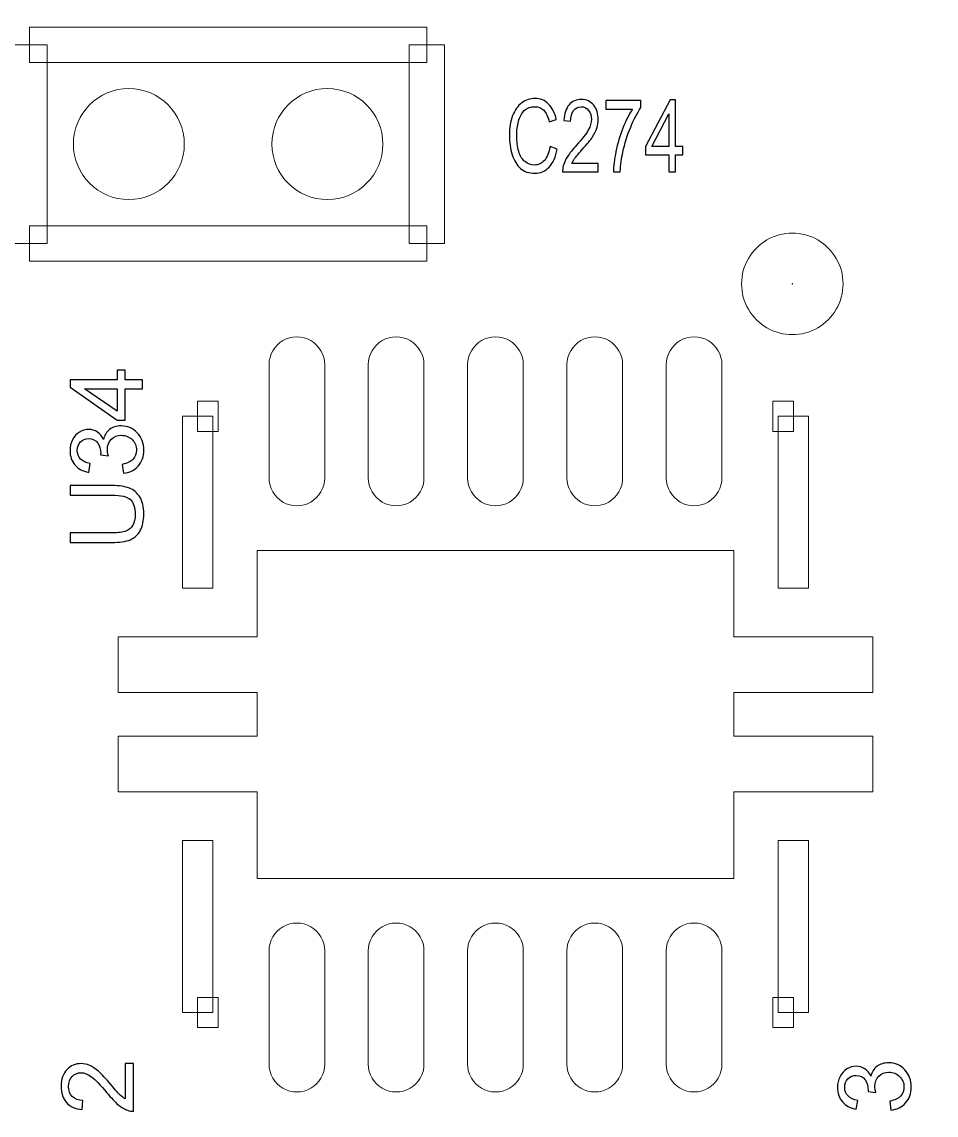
# Model space of a CAD drawing. Header units: millimetres. Extents: x -53.6 to 42.1, y -42.3 to 19.5.
# Drawn here: x 9.51 to 14.11, y -38.85 to -33.35 of the extents above; entities that cross this region are included whole.
import ezdxf

# ---------------------------------------------------------------- set-up
doc = ezdxf.new("R2010")
doc.units = ezdxf.units.MM
doc.header["$MEASUREMENT"] = 0
for name, color, linetype in [('BG_OUTLINE', 7, 'Continuous'), ('PG_SILKSCREEN_TOP', 7, 'Continuous'), ('PIN_TOP', 7, 'Continuous'), ('RD_SILKSCREEN_TOP', 7, 'Continuous')]:
    doc.layers.add(name, color=color, linetype=linetype)

msp = doc.modelspace()

# ---------------------------------------------------------------- linework, layer by layer
at = {"layer": 'BG_OUTLINE', "color": 3, "lineweight": 9}
msp.add_open_spline([(-35.58, -42.2737), (-35.58, -42.2737), (-35.58, 2.7261), (-35.58, 2.7261), (-35.58, 2.7261), (-35.58, 2.7261), (19.4199, 2.7261), (19.4199, 2.7261), (19.4199, 2.7261), (19.4199, 2.7261), (19.4199, -42.2737), (19.4199, -42.2737), (19.4199, -42.2737), (19.4199, -42.2737), (-35.58, -42.2737), (-35.58, -42.2737)], degree=3, knots=[0, 0, 0, 0, 0.25, 0.25, 0.25, 0.25, 0.5, 0.5, 0.5, 0.5, 0.75, 0.75, 0.75, 0.75, 1, 1, 1, 1], dxfattribs=at)
at = {"layer": 'PG_SILKSCREEN_TOP', "color": 6, "lineweight": 9}
for points, knots in [([(9.5464, -33.5569), (9.5464, -33.5569), (9.5464, -33.3791), (9.5464, -33.3791), (9.5464, -33.3791), (9.5464, -33.3791), (11.5464, -33.3791), (11.5464, -33.3791), (11.5464, -33.3791), (11.5464, -33.3791), (11.5464, -33.5569), (11.5464, -33.5569), (11.5464, -33.5569), (11.5464, -33.5569), (9.5464, -33.5569), (9.5464, -33.5569)], [0, 0, 0, 0, 0.25, 0.25, 0.25, 0.25, 0.5, 0.5, 0.5, 0.5, 0.75, 0.75, 0.75, 0.75, 1, 1, 1, 1]), ([(9.6353, -34.4678), (9.6353, -34.4678), (9.4575, -34.4678), (9.4575, -34.4678), (9.4575, -34.4678), (9.4575, -34.4678), (9.4575, -33.468), (9.4575, -33.468), (9.4575, -33.468), (9.4575, -33.468), (9.6353, -33.468), (9.6353, -33.468), (9.6353, -33.468), (9.6353, -33.468), (9.6353, -34.4678), (9.6353, -34.4678)], [0, 0, 0, 0, 0.25, 0.25, 0.25, 0.25, 0.5, 0.5, 0.5, 0.5, 0.75, 0.75, 0.75, 0.75, 1, 1, 1, 1]), ([(11.4575, -33.468), (11.4575, -33.468), (11.6353, -33.468), (11.6353, -33.468), (11.6353, -33.468), (11.6353, -33.468), (11.6353, -34.4678), (11.6353, -34.4678), (11.6353, -34.4678), (11.6353, -34.4678), (11.4575, -34.4678), (11.4575, -34.4678), (11.4575, -34.4678), (11.4575, -34.4678), (11.4575, -33.468), (11.4575, -33.468)], [0, 0, 0, 0, 0.25, 0.25, 0.25, 0.25, 0.5, 0.5, 0.5, 0.5, 0.75, 0.75, 0.75, 0.75, 1, 1, 1, 1]), ([(11.5464, -34.3789), (11.5464, -34.3789), (11.5464, -34.5567), (11.5464, -34.5567), (11.5464, -34.5567), (11.5464, -34.5567), (9.5464, -34.5567), (9.5464, -34.5567), (9.5464, -34.5567), (9.5464, -34.5567), (9.5464, -34.3789), (9.5464, -34.3789), (9.5464, -34.3789), (9.5464, -34.3789), (11.5464, -34.3789), (11.5464, -34.3789)], [0, 0, 0, 0, 0.25, 0.25, 0.25, 0.25, 0.5, 0.5, 0.5, 0.5, 0.75, 0.75, 0.75, 0.75, 1, 1, 1, 1]), ([(13.1316, -34.6714), (13.1316, -34.5801), (13.1804, -34.4957), (13.2594, -34.4501), (13.2594, -34.4501), (13.3385, -34.4044), (13.4359, -34.4045), (13.515, -34.4501), (13.515, -34.4501), (13.5941, -34.4958), (13.6428, -34.5802), (13.6427, -34.6715)], [0, 0, 0, 0, 0.333333, 0.333333, 0.333333, 0.333333, 0.666667, 0.666667, 0.666667, 0.666667, 1, 1, 1, 1]), ([(13.6427, -34.6715), (13.6427, -34.7628), (13.594, -34.8471), (13.5149, -34.8928), (13.5149, -34.8928), (13.4359, -34.9384), (13.3384, -34.9384), (13.2594, -34.8927), (13.2594, -34.8927), (13.1803, -34.8471), (13.1316, -34.7627), (13.1316, -34.6714)], [0, 0, 0, 0, 0.333333, 0.333333, 0.333333, 0.333333, 0.666667, 0.666667, 0.666667, 0.666667, 1, 1, 1, 1]), ([(13.3888, -34.6714), (13.3888, -34.6709), (13.3885, -34.6704), (13.388, -34.6701), (13.388, -34.6701), (13.3875, -34.6698), (13.3869, -34.6698), (13.3864, -34.6701), (13.3864, -34.6701), (13.3859, -34.6704), (13.3856, -34.6709), (13.3856, -34.6714)], [0, 0, 0, 0, 0.333333, 0.333333, 0.333333, 0.333333, 0.666667, 0.666667, 0.666667, 0.666667, 1, 1, 1, 1]), ([(13.3856, -34.6714), (13.3856, -34.672), (13.3859, -34.6725), (13.3864, -34.6728), (13.3864, -34.6728), (13.3869, -34.6731), (13.3875, -34.6731), (13.388, -34.6728), (13.388, -34.6728), (13.3885, -34.6725), (13.3887, -34.672), (13.3888, -34.6714)], [0, 0, 0, 0, 0.333333, 0.333333, 0.333333, 0.333333, 0.666667, 0.666667, 0.666667, 0.666667, 1, 1, 1, 1]), ([(10.3925, -35.4142), (10.3925, -35.4142), (10.3925, -35.2618), (10.3925, -35.2618), (10.3925, -35.2618), (10.3925, -35.2618), (10.4956, -35.2618), (10.4956, -35.2618), (10.4956, -35.2618), (10.4956, -35.2618), (10.4956, -35.4142), (10.4956, -35.4142), (10.4956, -35.4142), (10.4956, -35.4142), (10.3925, -35.4142), (10.3925, -35.4142)], [0, 0, 0, 0, 0.25, 0.25, 0.25, 0.25, 0.5, 0.5, 0.5, 0.5, 0.75, 0.75, 0.75, 0.75, 1, 1, 1, 1]), ([(13.2896, -35.4142), (13.2896, -35.4142), (13.2896, -35.2618), (13.2896, -35.2618), (13.2896, -35.2618), (13.2896, -35.2618), (13.3927, -35.2618), (13.3927, -35.2618), (13.3927, -35.2618), (13.3927, -35.2618), (13.3927, -35.4142), (13.3927, -35.4142), (13.3927, -35.4142), (13.3927, -35.4142), (13.2896, -35.4142), (13.2896, -35.4142)], [0, 0, 0, 0, 0.25, 0.25, 0.25, 0.25, 0.5, 0.5, 0.5, 0.5, 0.75, 0.75, 0.75, 0.75, 1, 1, 1, 1]), ([(10.4687, -36.2031), (10.4687, -36.2031), (10.3163, -36.2031), (10.3163, -36.2031), (10.3163, -36.2031), (10.3163, -36.2031), (10.3163, -35.338), (10.3163, -35.338), (10.3163, -35.338), (10.3163, -35.338), (10.4687, -35.338), (10.4687, -35.338), (10.4687, -35.338), (10.4687, -35.338), (10.4687, -36.2031), (10.4687, -36.2031)], [0, 0, 0, 0, 0.25, 0.25, 0.25, 0.25, 0.5, 0.5, 0.5, 0.5, 0.75, 0.75, 0.75, 0.75, 1, 1, 1, 1]), ([(13.3165, -35.338), (13.3165, -35.338), (13.4689, -35.338), (13.4689, -35.338), (13.4689, -35.338), (13.4689, -35.338), (13.4689, -36.2031), (13.4689, -36.2031), (13.4689, -36.2031), (13.4689, -36.2031), (13.3165, -36.2031), (13.3165, -36.2031), (13.3165, -36.2031), (13.3165, -36.2031), (13.3165, -35.338), (13.3165, -35.338)], [0, 0, 0, 0, 0.25, 0.25, 0.25, 0.25, 0.5, 0.5, 0.5, 0.5, 0.75, 0.75, 0.75, 0.75, 1, 1, 1, 1]), ([(10.4687, -38.3382), (10.4687, -38.3382), (10.3163, -38.3382), (10.3163, -38.3382), (10.3163, -38.3382), (10.3163, -38.3382), (10.3163, -37.4731), (10.3163, -37.4731), (10.3163, -37.4731), (10.3163, -37.4731), (10.4687, -37.4731), (10.4687, -37.4731), (10.4687, -37.4731), (10.4687, -37.4731), (10.4687, -38.3382), (10.4687, -38.3382)], [0, 0, 0, 0, 0.25, 0.25, 0.25, 0.25, 0.5, 0.5, 0.5, 0.5, 0.75, 0.75, 0.75, 0.75, 1, 1, 1, 1]), ([(13.3165, -37.4731), (13.3165, -37.4731), (13.4689, -37.4731), (13.4689, -37.4731), (13.4689, -37.4731), (13.4689, -37.4731), (13.4689, -38.3382), (13.4689, -38.3382), (13.4689, -38.3382), (13.4689, -38.3382), (13.3165, -38.3382), (13.3165, -38.3382), (13.3165, -38.3382), (13.3165, -38.3382), (13.3165, -37.4731), (13.3165, -37.4731)], [0, 0, 0, 0, 0.25, 0.25, 0.25, 0.25, 0.5, 0.5, 0.5, 0.5, 0.75, 0.75, 0.75, 0.75, 1, 1, 1, 1]), ([(10.4956, -38.262), (10.4956, -38.262), (10.4956, -38.4144), (10.4956, -38.4144), (10.4956, -38.4144), (10.4956, -38.4144), (10.3925, -38.4144), (10.3925, -38.4144), (10.3925, -38.4144), (10.3925, -38.4144), (10.3925, -38.262), (10.3925, -38.262), (10.3925, -38.262), (10.3925, -38.262), (10.4956, -38.262), (10.4956, -38.262)], [0, 0, 0, 0, 0.25, 0.25, 0.25, 0.25, 0.5, 0.5, 0.5, 0.5, 0.75, 0.75, 0.75, 0.75, 1, 1, 1, 1]), ([(13.3927, -38.262), (13.3927, -38.262), (13.3927, -38.4144), (13.3927, -38.4144), (13.3927, -38.4144), (13.3927, -38.4144), (13.2896, -38.4144), (13.2896, -38.4144), (13.2896, -38.4144), (13.2896, -38.4144), (13.2896, -38.262), (13.2896, -38.262), (13.2896, -38.262), (13.2896, -38.262), (13.3927, -38.262), (13.3927, -38.262)], [0, 0, 0, 0, 0.25, 0.25, 0.25, 0.25, 0.5, 0.5, 0.5, 0.5, 0.75, 0.75, 0.75, 0.75, 1, 1, 1, 1])]:
    msp.add_open_spline(points, degree=3, knots=knots, dxfattribs=at)
at = {"layer": 'PIN_TOP', "lineweight": 9}
for points, knots in [([(10.3259, -33.9679), (10.3259, -33.8135), (10.2009, -33.6885), (10.0466, -33.6885), (10.0466, -33.6885), (9.8922, -33.6884), (9.7672, -33.8135), (9.7672, -33.9678), (9.7672, -33.9678), (9.7671, -34.1222), (9.8922, -34.2472), (10.0465, -34.2472), (10.0465, -34.2472), (10.2009, -34.2473), (10.3259, -34.1222), (10.3259, -33.9679)], [0, 0, 0, 0, 0.25, 0.25, 0.25, 0.25, 0.5, 0.5, 0.5, 0.5, 0.75, 0.75, 0.75, 0.75, 1, 1, 1, 1]), ([(11.3257, -33.9679), (11.3257, -33.8135), (11.2007, -33.6885), (11.0464, -33.6885), (11.0464, -33.6885), (10.892, -33.6884), (10.767, -33.8135), (10.767, -33.9678), (10.767, -33.9678), (10.7669, -34.1222), (10.892, -34.2472), (11.0463, -34.2472), (11.0463, -34.2472), (11.2007, -34.2473), (11.3257, -34.1222), (11.3257, -33.9679)], [0, 0, 0, 0, 0.25, 0.25, 0.25, 0.25, 0.5, 0.5, 0.5, 0.5, 0.75, 0.75, 0.75, 0.75, 1, 1, 1, 1]), ([(10.7525, -35.648), (10.7525, -35.648), (10.7525, -35.0781), (10.7525, -35.0781), (10.7525, -35.0781), (10.7525, -35.028), (10.7793, -34.9818), (10.8226, -34.9568), (10.8226, -34.9568), (10.8659, -34.9317), (10.9194, -34.9317), (10.9627, -34.9568), (10.9627, -34.9568), (11.006, -34.9818), (11.0327, -35.028), (11.0327, -35.0781), (11.0327, -35.0781), (11.0327, -35.0781), (11.0327, -35.648), (11.0327, -35.648), (11.0327, -35.648), (11.0327, -35.6981), (11.006, -35.7443), (10.9627, -35.7693), (10.9627, -35.7693), (10.9194, -35.7944), (10.8659, -35.7944), (10.8226, -35.7693), (10.8226, -35.7693), (10.7793, -35.7443), (10.7525, -35.6981), (10.7525, -35.648)], [0, 0, 0, 0, 0.125, 0.125, 0.125, 0.125, 0.25, 0.25, 0.25, 0.25, 0.375, 0.375, 0.375, 0.375, 0.5, 0.5, 0.5, 0.5, 0.625, 0.625, 0.625, 0.625, 0.75, 0.75, 0.75, 0.75, 0.875, 0.875, 0.875, 0.875, 1, 1, 1, 1]), ([(11.2524, -35.648), (11.2524, -35.648), (11.2524, -35.0781), (11.2524, -35.0781), (11.2524, -35.0781), (11.2524, -35.028), (11.2792, -34.9818), (11.3225, -34.9568), (11.3225, -34.9568), (11.3658, -34.9317), (11.4193, -34.9317), (11.4626, -34.9568), (11.4626, -34.9568), (11.5059, -34.9818), (11.5326, -35.028), (11.5326, -35.0781), (11.5326, -35.0781), (11.5326, -35.0781), (11.5326, -35.648), (11.5326, -35.648), (11.5326, -35.648), (11.5326, -35.6981), (11.5059, -35.7443), (11.4626, -35.7693), (11.4626, -35.7693), (11.4193, -35.7944), (11.3658, -35.7944), (11.3225, -35.7693), (11.3225, -35.7693), (11.2792, -35.7443), (11.2524, -35.6981), (11.2524, -35.648)], [0, 0, 0, 0, 0.125, 0.125, 0.125, 0.125, 0.25, 0.25, 0.25, 0.25, 0.375, 0.375, 0.375, 0.375, 0.5, 0.5, 0.5, 0.5, 0.625, 0.625, 0.625, 0.625, 0.75, 0.75, 0.75, 0.75, 0.875, 0.875, 0.875, 0.875, 1, 1, 1, 1]), ([(11.7525, -35.648), (11.7525, -35.648), (11.7525, -35.0781), (11.7525, -35.0781), (11.7525, -35.0781), (11.7525, -35.028), (11.7793, -34.9818), (11.8226, -34.9568), (11.8226, -34.9568), (11.8659, -34.9317), (11.9194, -34.9317), (11.9627, -34.9568), (11.9627, -34.9568), (12.006, -34.9818), (12.0327, -35.028), (12.0327, -35.0781), (12.0327, -35.0781), (12.0327, -35.0781), (12.0327, -35.648), (12.0327, -35.648), (12.0327, -35.648), (12.0327, -35.6981), (12.006, -35.7443), (11.9627, -35.7693), (11.9627, -35.7693), (11.9194, -35.7944), (11.8659, -35.7944), (11.8226, -35.7693), (11.8226, -35.7693), (11.7793, -35.7443), (11.7525, -35.6981), (11.7525, -35.648)], [0, 0, 0, 0, 0.125, 0.125, 0.125, 0.125, 0.25, 0.25, 0.25, 0.25, 0.375, 0.375, 0.375, 0.375, 0.5, 0.5, 0.5, 0.5, 0.625, 0.625, 0.625, 0.625, 0.75, 0.75, 0.75, 0.75, 0.875, 0.875, 0.875, 0.875, 1, 1, 1, 1]), ([(12.2526, -35.648), (12.2526, -35.648), (12.2526, -35.0781), (12.2526, -35.0781), (12.2526, -35.0781), (12.2526, -35.028), (12.2794, -34.9818), (12.3227, -34.9568), (12.3227, -34.9568), (12.366, -34.9317), (12.4195, -34.9317), (12.4628, -34.9568), (12.4628, -34.9568), (12.5061, -34.9818), (12.5328, -35.028), (12.5328, -35.0781), (12.5328, -35.0781), (12.5328, -35.0781), (12.5328, -35.648), (12.5328, -35.648), (12.5328, -35.648), (12.5328, -35.6981), (12.5061, -35.7443), (12.4628, -35.7693), (12.4628, -35.7693), (12.4195, -35.7944), (12.366, -35.7944), (12.3227, -35.7693), (12.3227, -35.7693), (12.2794, -35.7443), (12.2526, -35.6981), (12.2526, -35.648)], [0, 0, 0, 0, 0.125, 0.125, 0.125, 0.125, 0.25, 0.25, 0.25, 0.25, 0.375, 0.375, 0.375, 0.375, 0.5, 0.5, 0.5, 0.5, 0.625, 0.625, 0.625, 0.625, 0.75, 0.75, 0.75, 0.75, 0.875, 0.875, 0.875, 0.875, 1, 1, 1, 1]), ([(12.7525, -35.648), (12.7525, -35.648), (12.7525, -35.0781), (12.7525, -35.0781), (12.7525, -35.0781), (12.7525, -35.028), (12.7793, -34.9818), (12.8226, -34.9568), (12.8226, -34.9568), (12.8659, -34.9317), (12.9194, -34.9317), (12.9627, -34.9568), (12.9627, -34.9568), (13.006, -34.9818), (13.0327, -35.028), (13.0327, -35.0781), (13.0327, -35.0781), (13.0327, -35.0781), (13.0327, -35.648), (13.0327, -35.648), (13.0327, -35.648), (13.0327, -35.6981), (13.006, -35.7443), (12.9627, -35.7693), (12.9627, -35.7693), (12.9194, -35.7944), (12.8659, -35.7944), (12.8226, -35.7693), (12.8226, -35.7693), (12.7793, -35.7443), (12.7525, -35.6981), (12.7525, -35.648)], [0, 0, 0, 0, 0.125, 0.125, 0.125, 0.125, 0.25, 0.25, 0.25, 0.25, 0.375, 0.375, 0.375, 0.375, 0.5, 0.5, 0.5, 0.5, 0.625, 0.625, 0.625, 0.625, 0.75, 0.75, 0.75, 0.75, 0.875, 0.875, 0.875, 0.875, 1, 1, 1, 1]), ([(13.0925, -36.0131), (13.0925, -36.0131), (10.6927, -36.0131), (10.6927, -36.0131), (10.6927, -36.0131), (10.6927, -36.0131), (10.6927, -36.4482), (10.6927, -36.4482), (10.6927, -36.4482), (10.6927, -36.4482), (9.9927, -36.4482), (9.9927, -36.4482), (9.9927, -36.4482), (9.9927, -36.4482), (9.9927, -36.7281), (9.9927, -36.7281), (9.9927, -36.7281), (9.9927, -36.7281), (10.6927, -36.7281), (10.6927, -36.7281), (10.6927, -36.7281), (10.6927, -36.7281), (10.6927, -36.9481), (10.6927, -36.9481), (10.6927, -36.9481), (10.6927, -36.9481), (9.9927, -36.9481), (9.9927, -36.9481), (9.9927, -36.9481), (9.9927, -36.9481), (9.9927, -37.228), (9.9927, -37.228), (9.9927, -37.228), (9.9927, -37.228), (10.6927, -37.228), (10.6927, -37.228), (10.6927, -37.228), (10.6927, -37.228), (10.6927, -37.6631), (10.6927, -37.6631), (10.6927, -37.6631), (10.6927, -37.6631), (13.0925, -37.6631), (13.0925, -37.6631), (13.0925, -37.6631), (13.0925, -37.6631), (13.0925, -37.228), (13.0925, -37.228), (13.0925, -37.228), (13.0925, -37.228), (13.7925, -37.228), (13.7925, -37.228), (13.7925, -37.228), (13.7925, -37.228), (13.7925, -36.9481), (13.7925, -36.9481), (13.7925, -36.9481), (13.7925, -36.9481), (13.0925, -36.9481), (13.0925, -36.9481), (13.0925, -36.9481), (13.0925, -36.9481), (13.0925, -36.7281), (13.0925, -36.7281), (13.0925, -36.7281), (13.0925, -36.7281), (13.7925, -36.7281), (13.7925, -36.7281), (13.7925, -36.7281), (13.7925, -36.7281), (13.7925, -36.4482), (13.7925, -36.4482), (13.7925, -36.4482), (13.7925, -36.4482), (13.0925, -36.4482), (13.0925, -36.4482), (13.0925, -36.4482), (13.0925, -36.4482), (13.0925, -36.0131), (13.0925, -36.0131)], [0, 0, 0, 0, 0.05, 0.05, 0.05, 0.05, 0.1, 0.1, 0.1, 0.1, 0.15, 0.15, 0.15, 0.15, 0.2, 0.2, 0.2, 0.2, 0.25, 0.25, 0.25, 0.25, 0.3, 0.3, 0.3, 0.3, 0.35, 0.35, 0.35, 0.35, 0.4, 0.4, 0.4, 0.4, 0.45, 0.45, 0.45, 0.45, 0.5, 0.5, 0.5, 0.5, 0.55, 0.55, 0.55, 0.55, 0.6, 0.6, 0.6, 0.6, 0.65, 0.65, 0.65, 0.65, 0.7, 0.7, 0.7, 0.7, 0.75, 0.75, 0.75, 0.75, 0.8, 0.8, 0.8, 0.8, 0.85, 0.85, 0.85, 0.85, 0.9, 0.9, 0.9, 0.9, 0.95, 0.95, 0.95, 0.95, 1, 1, 1, 1]), ([(10.7525, -38.598), (10.7525, -38.598), (10.7525, -38.0281), (10.7525, -38.0281), (10.7525, -38.0281), (10.7525, -37.978), (10.7793, -37.9318), (10.8226, -37.9068), (10.8226, -37.9068), (10.8659, -37.8817), (10.9194, -37.8817), (10.9627, -37.9068), (10.9627, -37.9068), (11.006, -37.9318), (11.0327, -37.978), (11.0327, -38.0281), (11.0327, -38.0281), (11.0327, -38.0281), (11.0327, -38.598), (11.0327, -38.598), (11.0327, -38.598), (11.0327, -38.6481), (11.006, -38.6943), (10.9627, -38.7193), (10.9627, -38.7193), (10.9194, -38.7444), (10.8659, -38.7444), (10.8226, -38.7193), (10.8226, -38.7193), (10.7793, -38.6943), (10.7525, -38.6481), (10.7525, -38.598)], [0, 0, 0, 0, 0.125, 0.125, 0.125, 0.125, 0.25, 0.25, 0.25, 0.25, 0.375, 0.375, 0.375, 0.375, 0.5, 0.5, 0.5, 0.5, 0.625, 0.625, 0.625, 0.625, 0.75, 0.75, 0.75, 0.75, 0.875, 0.875, 0.875, 0.875, 1, 1, 1, 1]), ([(11.2524, -38.598), (11.2524, -38.598), (11.2524, -38.0281), (11.2524, -38.0281), (11.2524, -38.0281), (11.2524, -37.978), (11.2792, -37.9318), (11.3225, -37.9068), (11.3225, -37.9068), (11.3658, -37.8817), (11.4193, -37.8817), (11.4626, -37.9068), (11.4626, -37.9068), (11.5059, -37.9318), (11.5326, -37.978), (11.5326, -38.0281), (11.5326, -38.0281), (11.5326, -38.0281), (11.5326, -38.598), (11.5326, -38.598), (11.5326, -38.598), (11.5326, -38.6481), (11.5059, -38.6943), (11.4626, -38.7193), (11.4626, -38.7193), (11.4193, -38.7444), (11.3658, -38.7444), (11.3225, -38.7193), (11.3225, -38.7193), (11.2792, -38.6943), (11.2524, -38.6481), (11.2524, -38.598)], [0, 0, 0, 0, 0.125, 0.125, 0.125, 0.125, 0.25, 0.25, 0.25, 0.25, 0.375, 0.375, 0.375, 0.375, 0.5, 0.5, 0.5, 0.5, 0.625, 0.625, 0.625, 0.625, 0.75, 0.75, 0.75, 0.75, 0.875, 0.875, 0.875, 0.875, 1, 1, 1, 1]), ([(11.7525, -38.598), (11.7525, -38.598), (11.7525, -38.0281), (11.7525, -38.0281), (11.7525, -38.0281), (11.7525, -37.978), (11.7793, -37.9318), (11.8226, -37.9068), (11.8226, -37.9068), (11.8659, -37.8817), (11.9194, -37.8817), (11.9627, -37.9068), (11.9627, -37.9068), (12.006, -37.9318), (12.0327, -37.978), (12.0327, -38.0281), (12.0327, -38.0281), (12.0327, -38.0281), (12.0327, -38.598), (12.0327, -38.598), (12.0327, -38.598), (12.0327, -38.6481), (12.006, -38.6943), (11.9627, -38.7193), (11.9627, -38.7193), (11.9194, -38.7444), (11.8659, -38.7444), (11.8226, -38.7193), (11.8226, -38.7193), (11.7793, -38.6943), (11.7525, -38.6481), (11.7525, -38.598)], [0, 0, 0, 0, 0.125, 0.125, 0.125, 0.125, 0.25, 0.25, 0.25, 0.25, 0.375, 0.375, 0.375, 0.375, 0.5, 0.5, 0.5, 0.5, 0.625, 0.625, 0.625, 0.625, 0.75, 0.75, 0.75, 0.75, 0.875, 0.875, 0.875, 0.875, 1, 1, 1, 1]), ([(12.2526, -38.598), (12.2526, -38.598), (12.2526, -38.0281), (12.2526, -38.0281), (12.2526, -38.0281), (12.2526, -37.978), (12.2794, -37.9318), (12.3227, -37.9068), (12.3227, -37.9068), (12.366, -37.8817), (12.4195, -37.8817), (12.4628, -37.9068), (12.4628, -37.9068), (12.5061, -37.9318), (12.5328, -37.978), (12.5328, -38.0281), (12.5328, -38.0281), (12.5328, -38.0281), (12.5328, -38.598), (12.5328, -38.598), (12.5328, -38.598), (12.5328, -38.6481), (12.5061, -38.6943), (12.4628, -38.7193), (12.4628, -38.7193), (12.4195, -38.7444), (12.366, -38.7444), (12.3227, -38.7193), (12.3227, -38.7193), (12.2794, -38.6943), (12.2526, -38.6481), (12.2526, -38.598)], [0, 0, 0, 0, 0.125, 0.125, 0.125, 0.125, 0.25, 0.25, 0.25, 0.25, 0.375, 0.375, 0.375, 0.375, 0.5, 0.5, 0.5, 0.5, 0.625, 0.625, 0.625, 0.625, 0.75, 0.75, 0.75, 0.75, 0.875, 0.875, 0.875, 0.875, 1, 1, 1, 1]), ([(12.7525, -38.598), (12.7525, -38.598), (12.7525, -38.0281), (12.7525, -38.0281), (12.7525, -38.0281), (12.7525, -37.978), (12.7793, -37.9318), (12.8226, -37.9068), (12.8226, -37.9068), (12.8659, -37.8817), (12.9194, -37.8817), (12.9627, -37.9068), (12.9627, -37.9068), (13.006, -37.9318), (13.0327, -37.978), (13.0327, -38.0281), (13.0327, -38.0281), (13.0327, -38.0281), (13.0327, -38.598), (13.0327, -38.598), (13.0327, -38.598), (13.0327, -38.6481), (13.006, -38.6943), (12.9627, -38.7193), (12.9627, -38.7193), (12.9194, -38.7444), (12.8659, -38.7444), (12.8226, -38.7193), (12.8226, -38.7193), (12.7793, -38.6943), (12.7525, -38.6481), (12.7525, -38.598)], [0, 0, 0, 0, 0.125, 0.125, 0.125, 0.125, 0.25, 0.25, 0.25, 0.25, 0.375, 0.375, 0.375, 0.375, 0.5, 0.5, 0.5, 0.5, 0.625, 0.625, 0.625, 0.625, 0.75, 0.75, 0.75, 0.75, 0.875, 0.875, 0.875, 0.875, 1, 1, 1, 1])]:
    msp.add_open_spline(points, degree=3, knots=knots, dxfattribs=at)
at = {"layer": 'RD_SILKSCREEN_TOP', "color": 8}
for points, knots in [([(12.1674, -33.9809), (12.1674, -33.9809), (12.2035, -33.9931), (12.2035, -33.9931), (12.2035, -33.9931), (12.1959, -34.0325), (12.1823, -34.0627), (12.1627, -34.0835), (12.1627, -34.0835), (12.143, -34.1043), (12.119, -34.1146), (12.0906, -34.1146), (12.0906, -34.1146), (12.0612, -34.1146), (12.0372, -34.1066), (12.0188, -34.0907), (12.0188, -34.0907), (12.0004, -34.0747), (11.9864, -34.0516), (11.9768, -34.0214), (11.9768, -34.0214), (11.9672, -33.9911), (11.9624, -33.9585), (11.9624, -33.9238), (11.9624, -33.9238), (11.9624, -33.886), (11.9678, -33.853), (11.9786, -33.8248), (11.9786, -33.8248), (11.9895, -33.7966), (12.0049, -33.7752), (12.025, -33.7605), (12.025, -33.7605), (12.045, -33.7459), (12.067, -33.7386), (12.0911, -33.7386), (12.0911, -33.7386), (12.1184, -33.7386), (12.1413, -33.7478), (12.1599, -33.7663), (12.1599, -33.7663), (12.1785, -33.7849), (12.1915, -33.8109), (12.1988, -33.8445), (12.1988, -33.8445), (12.1988, -33.8445), (12.1633, -33.8557), (12.1633, -33.8557), (12.1633, -33.8557), (12.1569, -33.8292), (12.1478, -33.81), (12.1358, -33.7978), (12.1358, -33.7978), (12.1238, -33.7857), (12.1086, -33.7797), (12.0903, -33.7797), (12.0903, -33.7797), (12.0694, -33.7797), (12.0519, -33.7864), (12.0378, -33.7998), (12.0378, -33.7998), (12.0237, -33.8133), (12.0138, -33.8312), (12.0082, -33.8538), (12.0082, -33.8538), (12.0024, -33.8763), (11.9996, -33.8996), (11.9996, -33.9236), (11.9996, -33.9236), (11.9996, -33.9546), (12.003, -33.9815), (12.0097, -34.0046), (12.0097, -34.0046), (12.0165, -34.0276), (12.027, -34.0449), (12.0413, -34.0563), (12.0413, -34.0563), (12.0555, -34.0678), (12.071, -34.0734), (12.0876, -34.0734), (12.0876, -34.0734), (12.1078, -34.0734), (12.1249, -34.0656), (12.1389, -34.0501), (12.1389, -34.0501), (12.153, -34.0346), (12.1624, -34.0115), (12.1674, -33.9809)], [0, 0, 0, 0, 0.045455, 0.045455, 0.045455, 0.045455, 0.090909, 0.090909, 0.090909, 0.090909, 0.136364, 0.136364, 0.136364, 0.136364, 0.181818, 0.181818, 0.181818, 0.181818, 0.227273, 0.227273, 0.227273, 0.227273, 0.272727, 0.272727, 0.272727, 0.272727, 0.318182, 0.318182, 0.318182, 0.318182, 0.363636, 0.363636, 0.363636, 0.363636, 0.409091, 0.409091, 0.409091, 0.409091, 0.454545, 0.454545, 0.454545, 0.454545, 0.5, 0.5, 0.5, 0.5, 0.545455, 0.545455, 0.545455, 0.545455, 0.590909, 0.590909, 0.590909, 0.590909, 0.636364, 0.636364, 0.636364, 0.636364, 0.681818, 0.681818, 0.681818, 0.681818, 0.727273, 0.727273, 0.727273, 0.727273, 0.772727, 0.772727, 0.772727, 0.772727, 0.818182, 0.818182, 0.818182, 0.818182, 0.863636, 0.863636, 0.863636, 0.863636, 0.909091, 0.909091, 0.909091, 0.909091, 0.954545, 0.954545, 0.954545, 0.954545, 1, 1, 1, 1]), ([(12.4104, -34.0655), (12.4104, -34.0655), (12.4104, -34.1084), (12.4104, -34.1084), (12.4104, -34.1084), (12.4104, -34.1084), (12.2302, -34.1084), (12.2302, -34.1084), (12.2302, -34.1084), (12.2299, -34.0976), (12.2312, -34.0873), (12.234, -34.0774), (12.234, -34.0774), (12.2386, -34.061), (12.246, -34.0449), (12.2561, -34.029), (12.2561, -34.029), (12.2662, -34.0132), (12.2808, -33.9948), (12.2999, -33.9739), (12.2999, -33.9739), (12.3295, -33.9415), (12.3496, -33.9159), (12.36, -33.8969), (12.36, -33.8969), (12.3704, -33.878), (12.3756, -33.8601), (12.3756, -33.8432), (12.3756, -33.8432), (12.3756, -33.8255), (12.3708, -33.8106), (12.3614, -33.7984), (12.3614, -33.7984), (12.3519, -33.7863), (12.3395, -33.7802), (12.3243, -33.7802), (12.3243, -33.7802), (12.3082, -33.7802), (12.2952, -33.7867), (12.2856, -33.7996), (12.2856, -33.7996), (12.2759, -33.8125), (12.271, -33.8304), (12.2709, -33.8531), (12.2709, -33.8531), (12.2709, -33.8531), (12.2364, -33.8485), (12.2364, -33.8485), (12.2364, -33.8485), (12.2388, -33.8142), (12.2477, -33.7881), (12.2631, -33.7702), (12.2631, -33.7702), (12.2784, -33.7522), (12.2992, -33.7432), (12.325, -33.7432), (12.325, -33.7432), (12.3512, -33.7432), (12.3719, -33.753), (12.3871, -33.7723), (12.3871, -33.7723), (12.4024, -33.7917), (12.4101, -33.8156), (12.4101, -33.8442), (12.4101, -33.8442), (12.4101, -33.8588), (12.4078, -33.8731), (12.4033, -33.8872), (12.4033, -33.8872), (12.3989, -33.9012), (12.3915, -33.916), (12.3811, -33.9315), (12.3811, -33.9315), (12.3708, -33.9471), (12.3535, -33.9684), (12.3294, -33.9955), (12.3294, -33.9955), (12.3094, -34.0181), (12.2965, -34.0333), (12.2908, -34.0413), (12.2908, -34.0413), (12.285, -34.0493), (12.2804, -34.0573), (12.2766, -34.0655), (12.2766, -34.0655), (12.2766, -34.0655), (12.4104, -34.0655), (12.4104, -34.0655)], [0, 0, 0, 0, 0.045455, 0.045455, 0.045455, 0.045455, 0.090909, 0.090909, 0.090909, 0.090909, 0.136364, 0.136364, 0.136364, 0.136364, 0.181818, 0.181818, 0.181818, 0.181818, 0.227273, 0.227273, 0.227273, 0.227273, 0.272727, 0.272727, 0.272727, 0.272727, 0.318182, 0.318182, 0.318182, 0.318182, 0.363636, 0.363636, 0.363636, 0.363636, 0.409091, 0.409091, 0.409091, 0.409091, 0.454545, 0.454545, 0.454545, 0.454545, 0.5, 0.5, 0.5, 0.5, 0.545455, 0.545455, 0.545455, 0.545455, 0.590909, 0.590909, 0.590909, 0.590909, 0.636364, 0.636364, 0.636364, 0.636364, 0.681818, 0.681818, 0.681818, 0.681818, 0.727273, 0.727273, 0.727273, 0.727273, 0.772727, 0.772727, 0.772727, 0.772727, 0.818182, 0.818182, 0.818182, 0.818182, 0.863636, 0.863636, 0.863636, 0.863636, 0.909091, 0.909091, 0.909091, 0.909091, 0.954545, 0.954545, 0.954545, 0.954545, 1, 1, 1, 1]), ([(12.4484, -33.7924), (12.4484, -33.7924), (12.4484, -33.7495), (12.4484, -33.7495), (12.4484, -33.7495), (12.4484, -33.7495), (12.625, -33.7495), (12.625, -33.7495), (12.625, -33.7495), (12.625, -33.7495), (12.625, -33.7842), (12.625, -33.7842), (12.625, -33.7842), (12.6076, -33.8088), (12.5904, -33.8416), (12.5734, -33.8824), (12.5734, -33.8824), (12.5563, -33.9232), (12.5431, -33.9653), (12.5338, -34.0084), (12.5338, -34.0084), (12.5271, -34.0389), (12.5229, -34.0722), (12.521, -34.1084), (12.521, -34.1084), (12.521, -34.1084), (12.4866, -34.1084), (12.4866, -34.1084), (12.4866, -34.1084), (12.487, -34.0798), (12.4912, -34.0452), (12.4992, -34.0047), (12.4992, -34.0047), (12.5073, -33.9642), (12.5188, -33.9251), (12.5339, -33.8875), (12.5339, -33.8875), (12.549, -33.8499), (12.565, -33.8182), (12.582, -33.7924), (12.582, -33.7924), (12.582, -33.7924), (12.4484, -33.7924), (12.4484, -33.7924)], [0, 0, 0, 0, 0.090909, 0.090909, 0.090909, 0.090909, 0.181818, 0.181818, 0.181818, 0.181818, 0.272727, 0.272727, 0.272727, 0.272727, 0.363636, 0.363636, 0.363636, 0.363636, 0.454545, 0.454545, 0.454545, 0.454545, 0.545455, 0.545455, 0.545455, 0.545455, 0.636364, 0.636364, 0.636364, 0.636364, 0.727273, 0.727273, 0.727273, 0.727273, 0.818182, 0.818182, 0.818182, 0.818182, 0.909091, 0.909091, 0.909091, 0.909091, 1, 1, 1, 1]), ([(12.7654, -34.1084), (12.7654, -34.1084), (12.7654, -34.0214), (12.7654, -34.0214), (12.7654, -34.0214), (12.7654, -34.0214), (12.6471, -34.0214), (12.6471, -34.0214), (12.6471, -34.0214), (12.6471, -34.0214), (12.6471, -33.9804), (12.6471, -33.9804), (12.6471, -33.9804), (12.6471, -33.9804), (12.7716, -33.7448), (12.7716, -33.7448), (12.7716, -33.7448), (12.7716, -33.7448), (12.799, -33.7448), (12.799, -33.7448), (12.799, -33.7448), (12.799, -33.7448), (12.799, -33.9804), (12.799, -33.9804), (12.799, -33.9804), (12.799, -33.9804), (12.8358, -33.9804), (12.8358, -33.9804), (12.8358, -33.9804), (12.8358, -33.9804), (12.8358, -34.0214), (12.8358, -34.0214), (12.8358, -34.0214), (12.8358, -34.0214), (12.799, -34.0214), (12.799, -34.0214), (12.799, -34.0214), (12.799, -34.0214), (12.799, -34.1084), (12.799, -34.1084), (12.799, -34.1084), (12.799, -34.1084), (12.7654, -34.1084), (12.7654, -34.1084)], [0, 0, 0, 0, 0.090909, 0.090909, 0.090909, 0.090909, 0.181818, 0.181818, 0.181818, 0.181818, 0.272727, 0.272727, 0.272727, 0.272727, 0.363636, 0.363636, 0.363636, 0.363636, 0.454545, 0.454545, 0.454545, 0.454545, 0.545455, 0.545455, 0.545455, 0.545455, 0.636364, 0.636364, 0.636364, 0.636364, 0.727273, 0.727273, 0.727273, 0.727273, 0.818182, 0.818182, 0.818182, 0.818182, 0.909091, 0.909091, 0.909091, 0.909091, 1, 1, 1, 1]), ([(12.7654, -33.9804), (12.7654, -33.9804), (12.7654, -33.8165), (12.7654, -33.8165), (12.7654, -33.8165), (12.7654, -33.8165), (12.6801, -33.9804), (12.6801, -33.9804), (12.6801, -33.9804), (12.6801, -33.9804), (12.7654, -33.9804), (12.7654, -33.9804)], [0, 0, 0, 0, 0.333333, 0.333333, 0.333333, 0.333333, 0.666667, 0.666667, 0.666667, 0.666667, 1, 1, 1, 1]), ([(10.1156, -35.199), (10.1156, -35.199), (10.0286, -35.199), (10.0286, -35.199), (10.0286, -35.199), (10.0286, -35.199), (10.0286, -35.3568), (10.0286, -35.3568), (10.0286, -35.3568), (10.0286, -35.3568), (9.9876, -35.3568), (9.9876, -35.3568), (9.9876, -35.3568), (9.9876, -35.3568), (9.752, -35.1908), (9.752, -35.1908), (9.752, -35.1908), (9.752, -35.1908), (9.752, -35.1543), (9.752, -35.1543), (9.752, -35.1543), (9.752, -35.1543), (9.9876, -35.1543), (9.9876, -35.1543), (9.9876, -35.1543), (9.9876, -35.1543), (9.9876, -35.1052), (9.9876, -35.1052), (9.9876, -35.1052), (9.9876, -35.1052), (10.0286, -35.1052), (10.0286, -35.1052), (10.0286, -35.1052), (10.0286, -35.1052), (10.0286, -35.1543), (10.0286, -35.1543), (10.0286, -35.1543), (10.0286, -35.1543), (10.1156, -35.1543), (10.1156, -35.1543), (10.1156, -35.1543), (10.1156, -35.1543), (10.1156, -35.199), (10.1156, -35.199)], [0, 0, 0, 0, 0.090909, 0.090909, 0.090909, 0.090909, 0.181818, 0.181818, 0.181818, 0.181818, 0.272727, 0.272727, 0.272727, 0.272727, 0.363636, 0.363636, 0.363636, 0.363636, 0.454545, 0.454545, 0.454545, 0.454545, 0.545455, 0.545455, 0.545455, 0.545455, 0.636364, 0.636364, 0.636364, 0.636364, 0.727273, 0.727273, 0.727273, 0.727273, 0.818182, 0.818182, 0.818182, 0.818182, 0.909091, 0.909091, 0.909091, 0.909091, 1, 1, 1, 1]), ([(9.9876, -35.199), (9.9876, -35.199), (9.8237, -35.199), (9.8237, -35.199), (9.8237, -35.199), (9.8237, -35.199), (9.9876, -35.3128), (9.9876, -35.3128), (9.9876, -35.3128), (9.9876, -35.3128), (9.9876, -35.199), (9.9876, -35.199)], [0, 0, 0, 0, 0.333333, 0.333333, 0.333333, 0.333333, 0.666667, 0.666667, 0.666667, 0.666667, 1, 1, 1, 1]), ([(10.0196, -35.6244), (10.0196, -35.6244), (10.0137, -35.5797), (10.0137, -35.5797), (10.0137, -35.5797), (10.039, -35.5746), (10.0572, -35.5659), (10.0684, -35.5536), (10.0684, -35.5536), (10.0795, -35.5412), (10.0851, -35.5262), (10.0851, -35.5085), (10.0851, -35.5085), (10.0851, -35.4875), (10.0778, -35.4698), (10.0633, -35.4553), (10.0633, -35.4553), (10.0487, -35.4409), (10.0307, -35.4336), (10.0092, -35.4336), (10.0092, -35.4336), (9.9887, -35.4336), (9.9718, -35.4403), (9.9585, -35.4537), (9.9585, -35.4537), (9.9452, -35.4671), (9.9385, -35.4842), (9.9385, -35.5048), (9.9385, -35.5048), (9.9385, -35.5133), (9.9402, -35.5238), (9.9435, -35.5363), (9.9435, -35.5363), (9.9435, -35.5363), (9.9043, -35.5313), (9.9043, -35.5313), (9.9043, -35.5313), (9.9046, -35.5284), (9.9048, -35.526), (9.9048, -35.5241), (9.9048, -35.5241), (9.9048, -35.5052), (9.8998, -35.4881), (9.8899, -35.4728), (9.8899, -35.4728), (9.88, -35.4576), (9.8646, -35.45), (9.844, -35.45), (9.844, -35.45), (9.8276, -35.45), (9.814, -35.4555), (9.8033, -35.4666), (9.8033, -35.4666), (9.7926, -35.4777), (9.7872, -35.492), (9.7872, -35.5096), (9.7872, -35.5096), (9.7872, -35.5269), (9.7927, -35.5414), (9.8035, -35.5529), (9.8035, -35.5529), (9.8144, -35.5645), (9.8309, -35.572), (9.8527, -35.5753), (9.8527, -35.5753), (9.8527, -35.5753), (9.8448, -35.6199), (9.8448, -35.6199), (9.8448, -35.6199), (9.8148, -35.6145), (9.7916, -35.602), (9.7752, -35.5827), (9.7752, -35.5827), (9.7587, -35.5633), (9.7504, -35.5393), (9.7504, -35.5105), (9.7504, -35.5105), (9.7504, -35.4907), (9.7548, -35.4724), (9.7632, -35.4557), (9.7632, -35.4557), (9.7718, -35.439), (9.7834, -35.4262), (9.7981, -35.4174), (9.7981, -35.4174), (9.8128, -35.4085), (9.8284, -35.4041), (9.845, -35.4041), (9.845, -35.4041), (9.8607, -35.4041), (9.875, -35.4083), (9.8879, -35.4168), (9.8879, -35.4168), (9.9008, -35.4252), (9.911, -35.4377), (9.9187, -35.4542), (9.9187, -35.4542), (9.9236, -35.4327), (9.9339, -35.416), (9.9496, -35.4041), (9.9496, -35.4041), (9.9651, -35.3922), (9.9847, -35.3863), (10.0082, -35.3863), (10.0082, -35.3863), (10.0399, -35.3863), (10.0668, -35.3978), (10.0889, -35.421), (10.0889, -35.421), (10.111, -35.4441), (10.122, -35.4734), (10.122, -35.5088), (10.122, -35.5088), (10.122, -35.5407), (10.1126, -35.5672), (10.0935, -35.5883), (10.0935, -35.5883), (10.0745, -35.6094), (10.0499, -35.6214), (10.0196, -35.6244)], [0, 0, 0, 0, 0.033333, 0.033333, 0.033333, 0.033333, 0.066667, 0.066667, 0.066667, 0.066667, 0.1, 0.1, 0.1, 0.1, 0.133333, 0.133333, 0.133333, 0.133333, 0.166667, 0.166667, 0.166667, 0.166667, 0.2, 0.2, 0.2, 0.2, 0.233333, 0.233333, 0.233333, 0.233333, 0.266667, 0.266667, 0.266667, 0.266667, 0.3, 0.3, 0.3, 0.3, 0.333333, 0.333333, 0.333333, 0.333333, 0.366667, 0.366667, 0.366667, 0.366667, 0.4, 0.4, 0.4, 0.4, 0.433333, 0.433333, 0.433333, 0.433333, 0.466667, 0.466667, 0.466667, 0.466667, 0.5, 0.5, 0.5, 0.5, 0.533333, 0.533333, 0.533333, 0.533333, 0.566667, 0.566667, 0.566667, 0.566667, 0.6, 0.6, 0.6, 0.6, 0.633333, 0.633333, 0.633333, 0.633333, 0.666667, 0.666667, 0.666667, 0.666667, 0.7, 0.7, 0.7, 0.7, 0.733333, 0.733333, 0.733333, 0.733333, 0.766667, 0.766667, 0.766667, 0.766667, 0.8, 0.8, 0.8, 0.8, 0.833333, 0.833333, 0.833333, 0.833333, 0.866667, 0.866667, 0.866667, 0.866667, 0.9, 0.9, 0.9, 0.9, 0.933333, 0.933333, 0.933333, 0.933333, 0.966667, 0.966667, 0.966667, 0.966667, 1, 1, 1, 1]), ([(9.752, -35.7348), (9.752, -35.7348), (9.752, -35.6866), (9.752, -35.6866), (9.752, -35.6866), (9.752, -35.6866), (9.9621, -35.6866), (9.9621, -35.6866), (9.9621, -35.6866), (9.9986, -35.6866), (10.0276, -35.6908), (10.0491, -35.6991), (10.0491, -35.6991), (10.0706, -35.7074), (10.0881, -35.7223), (10.1015, -35.7439), (10.1015, -35.7439), (10.1151, -35.7655), (10.1218, -35.7937), (10.1218, -35.8288), (10.1218, -35.8288), (10.1218, -35.8628), (10.1159, -35.8908), (10.1042, -35.9124), (10.1042, -35.9124), (10.0925, -35.934), (10.0755, -35.9495), (10.0532, -35.9588), (10.0532, -35.9588), (10.0309, -35.9681), (10.0006, -35.9726), (9.9621, -35.9726), (9.9621, -35.9726), (9.9621, -35.9726), (9.752, -35.9726), (9.752, -35.9726), (9.752, -35.9726), (9.752, -35.9726), (9.752, -35.9245), (9.752, -35.9245), (9.752, -35.9245), (9.752, -35.9245), (9.9618, -35.9245), (9.9618, -35.9245), (9.9618, -35.9245), (9.9934, -35.9245), (10.0167, -35.9216), (10.0316, -35.9157), (10.0316, -35.9157), (10.0466, -35.9099), (10.0581, -35.8997), (10.0662, -35.8855), (10.0662, -35.8855), (10.0744, -35.8712), (10.0784, -35.8537), (10.0784, -35.833), (10.0784, -35.833), (10.0784, -35.7976), (10.0704, -35.7724), (10.0543, -35.7573), (10.0543, -35.7573), (10.0383, -35.7423), (10.0075, -35.7348), (9.9618, -35.7348), (9.9618, -35.7348), (9.9618, -35.7348), (9.752, -35.7348), (9.752, -35.7348)], [0, 0, 0, 0, 0.058824, 0.058824, 0.058824, 0.058824, 0.117647, 0.117647, 0.117647, 0.117647, 0.176471, 0.176471, 0.176471, 0.176471, 0.235294, 0.235294, 0.235294, 0.235294, 0.294118, 0.294118, 0.294118, 0.294118, 0.352941, 0.352941, 0.352941, 0.352941, 0.411765, 0.411765, 0.411765, 0.411765, 0.470588, 0.470588, 0.470588, 0.470588, 0.529412, 0.529412, 0.529412, 0.529412, 0.588235, 0.588235, 0.588235, 0.588235, 0.647059, 0.647059, 0.647059, 0.647059, 0.705882, 0.705882, 0.705882, 0.705882, 0.764706, 0.764706, 0.764706, 0.764706, 0.823529, 0.823529, 0.823529, 0.823529, 0.882353, 0.882353, 0.882353, 0.882353, 0.941176, 0.941176, 0.941176, 0.941176, 1, 1, 1, 1]), ([(10.0278, -38.5948), (10.0278, -38.5948), (10.0707, -38.5948), (10.0707, -38.5948), (10.0707, -38.5948), (10.0707, -38.5948), (10.0707, -38.8352), (10.0707, -38.8352), (10.0707, -38.8352), (10.0599, -38.8355), (10.0496, -38.8338), (10.0397, -38.83), (10.0397, -38.83), (10.0233, -38.8239), (10.0072, -38.8141), (9.9913, -38.8006), (9.9913, -38.8006), (9.9755, -38.7871), (9.9571, -38.7676), (9.9362, -38.7422), (9.9362, -38.7422), (9.9038, -38.7027), (9.8782, -38.6759), (9.8592, -38.662), (9.8592, -38.662), (9.8403, -38.6482), (9.8224, -38.6412), (9.8055, -38.6412), (9.8055, -38.6412), (9.7878, -38.6412), (9.7729, -38.6476), (9.7607, -38.6602), (9.7607, -38.6602), (9.7486, -38.6729), (9.7425, -38.6894), (9.7425, -38.7097), (9.7425, -38.7097), (9.7425, -38.7312), (9.749, -38.7484), (9.7619, -38.7613), (9.7619, -38.7613), (9.7748, -38.7742), (9.7927, -38.7808), (9.8154, -38.7809), (9.8154, -38.7809), (9.8154, -38.7809), (9.8108, -38.8268), (9.8108, -38.8268), (9.8108, -38.8268), (9.7765, -38.8237), (9.7504, -38.8118), (9.7325, -38.7913), (9.7325, -38.7913), (9.7145, -38.7708), (9.7055, -38.7432), (9.7055, -38.7087), (9.7055, -38.7087), (9.7055, -38.6738), (9.7153, -38.6462), (9.7346, -38.6259), (9.7346, -38.6259), (9.754, -38.6055), (9.7779, -38.5953), (9.8065, -38.5953), (9.8065, -38.5953), (9.8211, -38.5953), (9.8354, -38.5983), (9.8495, -38.6043), (9.8495, -38.6043), (9.8635, -38.6102), (9.8783, -38.6201), (9.8938, -38.6339), (9.8938, -38.6339), (9.9094, -38.6477), (9.9307, -38.6707), (9.9578, -38.7028), (9.9578, -38.7028), (9.9804, -38.7295), (9.9956, -38.7467), (10.0036, -38.7543), (10.0036, -38.7543), (10.0116, -38.762), (10.0196, -38.7682), (10.0278, -38.7732), (10.0278, -38.7732), (10.0278, -38.7732), (10.0278, -38.5948), (10.0278, -38.5948)], [0, 0, 0, 0, 0.045455, 0.045455, 0.045455, 0.045455, 0.090909, 0.090909, 0.090909, 0.090909, 0.136364, 0.136364, 0.136364, 0.136364, 0.181818, 0.181818, 0.181818, 0.181818, 0.227273, 0.227273, 0.227273, 0.227273, 0.272727, 0.272727, 0.272727, 0.272727, 0.318182, 0.318182, 0.318182, 0.318182, 0.363636, 0.363636, 0.363636, 0.363636, 0.409091, 0.409091, 0.409091, 0.409091, 0.454545, 0.454545, 0.454545, 0.454545, 0.5, 0.5, 0.5, 0.5, 0.545455, 0.545455, 0.545455, 0.545455, 0.590909, 0.590909, 0.590909, 0.590909, 0.636364, 0.636364, 0.636364, 0.636364, 0.681818, 0.681818, 0.681818, 0.681818, 0.727273, 0.727273, 0.727273, 0.727273, 0.772727, 0.772727, 0.772727, 0.772727, 0.818182, 0.818182, 0.818182, 0.818182, 0.863636, 0.863636, 0.863636, 0.863636, 0.909091, 0.909091, 0.909091, 0.909091, 0.954545, 0.954545, 0.954545, 0.954545, 1, 1, 1, 1]), ([(13.8837, -38.8293), (13.8837, -38.8293), (13.8778, -38.7846), (13.8778, -38.7846), (13.8778, -38.7846), (13.9031, -38.7795), (13.9213, -38.7708), (13.9325, -38.7585), (13.9325, -38.7585), (13.9436, -38.7461), (13.9492, -38.7311), (13.9492, -38.7134), (13.9492, -38.7134), (13.9492, -38.6924), (13.9419, -38.6747), (13.9274, -38.6602), (13.9274, -38.6602), (13.9128, -38.6458), (13.8948, -38.6385), (13.8733, -38.6385), (13.8733, -38.6385), (13.8528, -38.6385), (13.8359, -38.6452), (13.8226, -38.6586), (13.8226, -38.6586), (13.8093, -38.672), (13.8026, -38.6891), (13.8026, -38.7097), (13.8026, -38.7097), (13.8026, -38.7182), (13.8043, -38.7287), (13.8076, -38.7412), (13.8076, -38.7412), (13.8076, -38.7412), (13.7684, -38.7362), (13.7684, -38.7362), (13.7684, -38.7362), (13.7687, -38.7333), (13.7689, -38.7309), (13.7689, -38.729), (13.7689, -38.729), (13.7689, -38.7101), (13.7639, -38.693), (13.754, -38.6777), (13.754, -38.6777), (13.7441, -38.6625), (13.7287, -38.6549), (13.7081, -38.6549), (13.7081, -38.6549), (13.6917, -38.6549), (13.6781, -38.6604), (13.6674, -38.6715), (13.6674, -38.6715), (13.6567, -38.6826), (13.6513, -38.6969), (13.6513, -38.7145), (13.6513, -38.7145), (13.6513, -38.7318), (13.6568, -38.7463), (13.6676, -38.7578), (13.6676, -38.7578), (13.6785, -38.7694), (13.695, -38.7769), (13.7168, -38.7802), (13.7168, -38.7802), (13.7168, -38.7802), (13.7089, -38.8248), (13.7089, -38.8248), (13.7089, -38.8248), (13.6789, -38.8194), (13.6557, -38.8069), (13.6393, -38.7876), (13.6393, -38.7876), (13.6228, -38.7682), (13.6145, -38.7442), (13.6145, -38.7154), (13.6145, -38.7154), (13.6145, -38.6956), (13.6189, -38.6773), (13.6273, -38.6606), (13.6273, -38.6606), (13.6359, -38.6439), (13.6475, -38.6311), (13.6622, -38.6223), (13.6622, -38.6223), (13.6769, -38.6134), (13.6925, -38.609), (13.7091, -38.609), (13.7091, -38.609), (13.7248, -38.609), (13.7391, -38.6132), (13.752, -38.6217), (13.752, -38.6217), (13.7649, -38.6301), (13.7751, -38.6426), (13.7828, -38.6591), (13.7828, -38.6591), (13.7877, -38.6376), (13.798, -38.6209), (13.8137, -38.609), (13.8137, -38.609), (13.8292, -38.5971), (13.8488, -38.5912), (13.8723, -38.5912), (13.8723, -38.5912), (13.904, -38.5912), (13.9309, -38.6027), (13.953, -38.6259), (13.953, -38.6259), (13.9751, -38.649), (13.9861, -38.6783), (13.9861, -38.7137), (13.9861, -38.7137), (13.9861, -38.7456), (13.9767, -38.7721), (13.9576, -38.7932), (13.9576, -38.7932), (13.9386, -38.8143), (13.914, -38.8263), (13.8837, -38.8293)], [0, 0, 0, 0, 0.033333, 0.033333, 0.033333, 0.033333, 0.066667, 0.066667, 0.066667, 0.066667, 0.1, 0.1, 0.1, 0.1, 0.133333, 0.133333, 0.133333, 0.133333, 0.166667, 0.166667, 0.166667, 0.166667, 0.2, 0.2, 0.2, 0.2, 0.233333, 0.233333, 0.233333, 0.233333, 0.266667, 0.266667, 0.266667, 0.266667, 0.3, 0.3, 0.3, 0.3, 0.333333, 0.333333, 0.333333, 0.333333, 0.366667, 0.366667, 0.366667, 0.366667, 0.4, 0.4, 0.4, 0.4, 0.433333, 0.433333, 0.433333, 0.433333, 0.466667, 0.466667, 0.466667, 0.466667, 0.5, 0.5, 0.5, 0.5, 0.533333, 0.533333, 0.533333, 0.533333, 0.566667, 0.566667, 0.566667, 0.566667, 0.6, 0.6, 0.6, 0.6, 0.633333, 0.633333, 0.633333, 0.633333, 0.666667, 0.666667, 0.666667, 0.666667, 0.7, 0.7, 0.7, 0.7, 0.733333, 0.733333, 0.733333, 0.733333, 0.766667, 0.766667, 0.766667, 0.766667, 0.8, 0.8, 0.8, 0.8, 0.833333, 0.833333, 0.833333, 0.833333, 0.866667, 0.866667, 0.866667, 0.866667, 0.9, 0.9, 0.9, 0.9, 0.933333, 0.933333, 0.933333, 0.933333, 0.966667, 0.966667, 0.966667, 0.966667, 1, 1, 1, 1])]:
    msp.add_open_spline(points, degree=3, knots=knots, dxfattribs=at)

doc.saveas('drawing.dxf')
